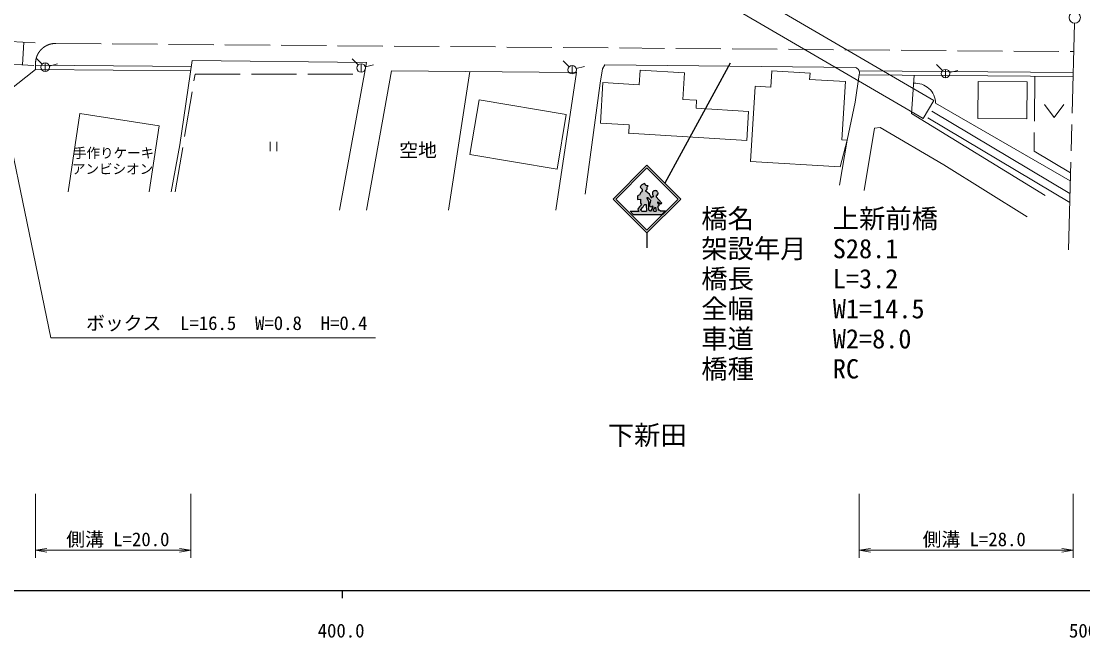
# Model space of a CAD drawing. Units: millimetres, scale not verified. Extents: x 40000 to 680000, y 20000 to 380000.
# Drawn here: x 425269 to 566561, y 198715 to 280774 of the extents above; entities that cross this region are included whole.
import ezdxf
from ezdxf.enums import TextEntityAlignment as Align

# ---------------------------------------------------------------- set-up
doc = ezdxf.new("R2010")
doc.units = ezdxf.units.MM
doc.header["$LTSCALE"] = 1000
doc.linetypes.add('CHAIN', pattern=[18.5, 12, -1.5, 3.5, -1.5])
doc.linetypes.add('DASHED', pattern=[7.5, 6, -1.5])
for name, color, linetype, lineweight in [('M-BGD', 7, 'Continuous', 13), ('M-BGD-EXST', 7, 'Continuous', 13), ('M-BMK', 2, 'CHAIN', 13), ('M-BMK-SRVR', 3, 'Continuous', 13), ('M-STR-HTXT', 7, 'Continuous', 13), ('M-STR-STR1', 1, 'Continuous', 13), ('M-STR-STRC', 7, 'Continuous', 25), ('M-TTL-BAND', 7, 'Continuous', 25)]:
    doc.layers.add(name, color=color, linetype=linetype, lineweight=lineweight)
doc.layers.add('M-BMK-HTXT', color=7, linetype='Continuous')
doc.styles.add('ＭＳ ゴシック', font='')
doc.styles.get('ＭＳ ゴシック').set_extended_font_data('MS Gothic')

# ---------------------------------------------------------------- blocks, each defined once
blk = doc.blocks.new('open_arrow')
at = {"color": 0, "linetype": 'Continuous', "lineweight": -2}
blk.add_lwpolyline([(7.5, 1.25), (0, 0), (7.5, -1.25)], dxfattribs=at)

msp = doc.modelspace()

# ---------------------------------------------------------------- hatches: boundary and pattern name
at = {"layer": 'M-STR-STRC'}
for points in [[(508279, 256390), (508440, 256396), (508501, 255475), (508961, 255493), (508960, 255496), (508959, 255499), (508957, 255502), (508956, 255505), (508955, 255508), (508954, 255511), (508952, 255515), (508951, 255518), (508949, 255520), (508948, 255523), (508946, 255526), (508945, 255529), (508943, 255532), (508941, 255535), (508939, 255538), (508938, 255541), (508936, 255543), (508934, 255546), (508932, 255549), (508930, 255551), (508928, 255554), (508926, 255556), (508924, 255559), (508921, 255561), (508919, 255564), (508917, 255566), (508915, 255569), (508912, 255571), (508910, 255573), (508907, 255576), (508905, 255578), (508902, 255580), (508900, 255582), (508897, 255584), (508895, 255586), (508892, 255588), (508889, 255590), (508887, 255592), (508884, 255594), (508881, 255596), (508878, 255597), (508875, 255599), (508872, 255601), (508870, 255602), (508867, 255604), (508864, 255605), (508861, 255607), (508858, 255608), (508855, 255610), (508852, 255611), (508848, 255612), (508845, 255613), (508842, 255614), (508839, 255615), (508836, 255616), (508833, 255617), (508830, 255618), (508826, 255619), (508823, 255620), (508820, 255621), (508817, 255621), (508813, 255622), (508810, 255622), (508807, 255623), (508804, 255623), (508789, 256799), (508597, 257186), (508600, 257307), (508686, 257310), (509008, 256964), (509002, 256636), (508887, 256530), (508893, 256193), (508895, 256190), (508898, 256186), (508901, 256183), (508904, 256179), (508907, 256176), (508910, 256172), (508913, 256169), (508917, 256166), (508920, 256163), (508923, 256160), (508926, 256156), (508930, 256153), (508933, 256151), (508937, 256148), (508940, 256145), (508944, 256142), (508948, 256139), (508951, 256137), (508955, 256134), (508959, 256132), (508963, 256129), (508967, 256127), (508970, 256125), (508974, 256122), (508978, 256120), (508982, 256118), (508987, 256116), (508991, 256114), (508995, 256112), (508999, 256110), (509003, 256109), (509007, 256107), (509012, 256105), (509016, 256104), (509020, 256102), (509025, 256101), (509029, 256100), (509033, 256099), (509038, 256097), (509042, 256096), (509046, 256095), (509051, 256095), (509055, 256094), (509060, 256093), (509064, 256092), (509069, 256092), (509073, 256091), (509078, 256091), (509082, 256090), (509087, 256090), (509092, 256090), (509096, 256090), (509101, 256090), (509105, 256090), (509110, 256090), (509114, 256090), (509119, 256090), (509123, 256091), (509128, 256091), (509132, 256092), (509137, 256092), (509141, 256093), (509146, 256094), (509150, 256095), (509155, 256096), (509159, 256097), (509164, 256098), (509168, 256099), (509172, 256100), (509177, 256101), (509181, 256103), (509185, 256104), (509190, 256106), (509194, 256107), (509198, 256109), (509202, 256111), (509206, 256112), (509211, 256114), (509215, 256116), (509219, 256118), (509223, 256120), (509227, 256123), (509231, 256125), (509235, 256127), (509238, 256129), (509242, 256132), (509246, 256134), (509250, 256137), (509253, 256140), (509257, 256142), (509261, 256145), (509264, 256148), (509268, 256151), (509271, 256154), (509275, 256157), (509278, 256160), (509281, 256163), (509285, 256166), (509288, 256169), (509291, 256173), (509294, 256176), (509297, 256179), (509300, 256183), (509303, 256186), (509303, 256187), (509321, 256019), (509040, 255490), (509439, 255502), (509436, 255670), (509673, 256031), (509775, 255498), (510294, 255543), (510288, 255547), (510283, 255551), (510278, 255555), (510273, 255559), (510267, 255562), (510262, 255566), (510256, 255569), (510251, 255573), (510245, 255576), (510240, 255579), (510234, 255582), (510228, 255585), (510222, 255588), (510216, 255591), (510210, 255593), (510204, 255596), (510198, 255598), (510192, 255601), (510186, 255603), (510180, 255605), (510174, 255607), (510168, 255609), (510162, 255611), (510155, 255612), (510149, 255614), (510143, 255615), (510136, 255617), (510130, 255618), (510124, 255619), (510117, 255620), (510111, 255621), (510104, 255622), (510098, 255623), (510091, 255623), (510085, 255624), (510079, 255624), (510072, 255624), (510066, 255624), (510059, 255624), (510053, 255624), (510046, 255624), (510040, 255624), (510033, 255623), (510027, 255623), (509995, 256143), (510113, 256217), (510113, 256362), (509942, 256595), (509942, 256701), (510019, 256704), (510352, 256447), (510462, 256492), (510512, 256604), (509797, 257418), (509797, 257539), (509802, 257541), (509808, 257543), (509813, 257545), (509818, 257547), (509823, 257549), (509829, 257552), (509834, 257554), (509839, 257557), (509844, 257560), (509849, 257562), (509854, 257565), (509859, 257568), (509864, 257571), (509869, 257574), (509873, 257577), (509878, 257581), (509883, 257584), (509887, 257587), (509892, 257591), (509896, 257594), (509901, 257598), (509905, 257602), (509909, 257606), (509914, 257610), (509918, 257614), (509922, 257618), (509926, 257622), (509930, 257626), (509934, 257630), (509937, 257634), (509941, 257639), (509945, 257643), (509948, 257648), (509952, 257652), (509955, 257657), (509958, 257662), (509962, 257666), (509965, 257671), (509968, 257676), (509971, 257681), (509974, 257686), (509977, 257691), (509979, 257696), (509982, 257701), (509984, 257706), (509987, 257711), (509989, 257717), (509991, 257722), (509994, 257727), (509996, 257732), (509998, 257738), (509999, 257741), (510022, 257908), (509976, 258041), (509974, 258046), (509972, 258051), (509969, 258055), (509967, 258060), (509965, 258065), (509962, 258069), (509960, 258074), (509957, 258079), (509954, 258083), (509952, 258088), (509949, 258092), (509946, 258096), (509943, 258101), (509940, 258105), (509937, 258109), (509933, 258113), (509930, 258117), (509927, 258121), (509923, 258125), (509920, 258129), (509916, 258133), (509913, 258137), (509909, 258141), (509905, 258144), (509901, 258148), (509897, 258152), (509894, 258155), (509889, 258158), (509885, 258162), (509881, 258165), (509877, 258168), (509873, 258171), (509869, 258174), (509864, 258177), (509860, 258180), (509855, 258183), (509851, 258186), (509846, 258188), (509842, 258191), (509837, 258193), (509832, 258196), (509828, 258198), (509823, 258200), (509818, 258203), (509813, 258205), (509809, 258207), (509804, 258209), (509799, 258210), (509794, 258212), (509789, 258214), (509784, 258215), (509779, 258217), (509774, 258218), (509768, 258219), (509763, 258221), (509758, 258222), (509753, 258223), (509748, 258224), (509743, 258225), (509738, 258225), (509732, 258226), (509727, 258227), (509722, 258227), (509717, 258227), (509711, 258228), (509706, 258228), (509701, 258228), (509696, 258228), (509690, 258228), (509685, 258228), (509680, 258228), (509675, 258227), (509669, 258227), (509664, 258226), (509659, 258226), (509658, 258226), (509652, 258226), (509647, 258227), (509641, 258227), (509635, 258227), (509630, 258227), (509624, 258227), (509618, 258227), (509612, 258227), (509606, 258227), (509601, 258227), (509595, 258226), (509589, 258226), (509584, 258225), (509578, 258224), (509572, 258223), (509566, 258222), (509561, 258221), (509555, 258220), (509550, 258219), (509544, 258218), (509538, 258216), (509533, 258215), (509527, 258213), (509522, 258211), (509516, 258210), (509511, 258208), (509506, 258206), (509500, 258203), (509495, 258201), (509490, 258199), (509484, 258197), (509479, 258194), (509474, 258192), (509469, 258189), (509464, 258186), (509459, 258183), (509454, 258180), (509449, 258177), (509444, 258174), (509439, 258171), (509434, 258168), (509430, 258165), (509425, 258161), (509421, 258158), (509416, 258154), (509412, 258150), (509407, 258147), (509403, 258143), (509399, 258139), (509395, 258135), (509390, 258131), (509386, 258127), (509382, 258123), (509379, 258118), (509375, 258114), (509371, 258110), (509367, 258105), (509364, 258101), (509360, 258096), (509357, 258092), (509353, 258087), (509350, 258082), (509347, 258077), (509344, 258073), (509341, 258068), (509338, 258063), (509335, 258058), (509332, 258053), (509330, 258048), (509329, 258047), (509318, 257654), (509445, 257510), (509445, 257412), (509440, 257412), (509435, 257412), (509430, 257413), (509425, 257413), (509420, 257413), (509414, 257413), (509409, 257412), (509404, 257412), (509399, 257412), (509394, 257411), (509389, 257411), (509384, 257410), (509379, 257409), (509374, 257409), (509369, 257408), (509365, 257407), (509360, 257406), (509355, 257405), (509350, 257403), (509345, 257402), (509340, 257401), (509335, 257399), (509331, 257398), (509326, 257396), (509321, 257394), (509316, 257393), (509312, 257391), (509307, 257389), (509302, 257387), (509298, 257385), (509293, 257382), (509289, 257380), (509284, 257378), (509280, 257375), (509276, 257373), (509271, 257370), (509267, 257367), (509263, 257365), (509259, 257362), (509255, 257359), (509251, 257356), (509246, 257353), (509243, 257350), (509239, 257347), (509235, 257343), (509231, 257340), (509227, 257337), (509224, 257333), (509220, 257330), (509216, 257326), (509213, 257323), (509209, 257319), (509206, 257315), (509203, 257311), (509200, 257308), (509196, 257304), (509193, 257300), (509191, 257296), (509121, 257296), (508983, 257550), (508975, 257568), (508967, 257586), (508958, 257603), (508950, 257621), (508940, 257638), (508931, 257655), (508921, 257672), (508911, 257689), (508901, 257705), (508890, 257722), (508880, 257738), (508868, 257754), (508857, 257770), (508845, 257785), (508833, 257801), (508821, 257816), (508809, 257831), (508796, 257845), (508783, 257860), (508770, 257874), (508756, 257888), (508742, 257902), (508728, 257916), (508714, 257929), (508700, 257942), (508685, 257955), (508670, 257967), (508655, 257980), (508640, 257992), (508624, 258004), (508608, 258015), (508592, 258026), (508576, 258037), (508560, 258048), (508543, 258058), (508527, 258068), (508510, 258078), (508493, 258088), (508476, 258097), (508458, 258106), (508441, 258114), (508423, 258123), (508405, 258130), (508387, 258138), (508371, 258145), (508371, 258208), (508539, 258399), (508527, 258682), (508730, 258873), (508453, 258896), (508245, 259167), (508231, 259164), (508216, 259160), (508201, 259157), (508187, 259153), (508172, 259148), (508158, 259144), (508144, 259139), (508129, 259134), (508115, 259129), (508101, 259123), (508087, 259118), (508074, 259112), (508060, 259105), (508046, 259099), (508033, 259092), (508019, 259085), (508006, 259078), (507993, 259071), (507980, 259063), (507967, 259055), (507954, 259047), (507942, 259039), (507929, 259030), (507917, 259022), (507905, 259013), (507893, 259003), (507881, 258994), (507870, 258985), (507858, 258975), (507847, 258965), (507836, 258955), (507825, 258944), (507814, 258934), (507803, 258923), (507793, 258912), (507783, 258901), (507773, 258890), (507763, 258878), (507753, 258867), (507744, 258855), (507735, 258843), (507726, 258831), (507717, 258819), (507708, 258806), (507700, 258794), (507692, 258781), (507684, 258768), (507676, 258755), (507669, 258742), (507662, 258729), (507655, 258715), (507648, 258702), (507642, 258688), (507635, 258675), (507633, 258671), (507916, 258440), (507911, 258197), (507891, 258175), (507871, 258152), (507852, 258129), (507834, 258105), (507816, 258082), (507798, 258057), (507780, 258033), (507764, 258008), (507747, 257983), (507731, 257958), (507716, 257932), (507700, 257906), (507686, 257880), (507671, 257854), (507658, 257827), (507644, 257800), (507632, 257773), (507619, 257746), (507607, 257718), (507596, 257691), (507585, 257663), (507576, 257638), (507570, 257638), (507565, 257638), (507560, 257638), (507554, 257638), (507549, 257638), (507544, 257638), (507538, 257638), (507533, 257637), (507527, 257637), (507522, 257636), (507517, 257636), (507511, 257635), (507506, 257634), (507501, 257633), (507496, 257632), (507490, 257631), (507485, 257630), (507480, 257629), (507475, 257627), (507469, 257626), (507464, 257624), (507459, 257623), (507454, 257621), (507449, 257619), (507444, 257617), (507439, 257615), (507434, 257613), (507429, 257611), (507424, 257609), (507419, 257606), (507415, 257604), (507410, 257601), (507405, 257599), (507400, 257596), (507396, 257593), (507391, 257591), (507387, 257588), (507382, 257585), (507378, 257582), (507373, 257578), (507369, 257575), (507365, 257572), (507361, 257569), (507357, 257565), (507353, 257562), (507349, 257558), (507345, 257554), (507341, 257551), (507337, 257547), (507333, 257543), (507329, 257539), (507326, 257535), (507322, 257531), (507319, 257527), (507315, 257523), (507312, 257519), (507309, 257514), (507306, 257510), (507303, 257506), (507300, 257501), (507297, 257497), (507294, 257492), (507291, 257488), (507288, 257483), (507286, 257478), (507283, 257473), (507281, 257470), (507281, 257055), (507685, 257072), (507680, 256541), (507841, 256351), (507793, 256304), (507746, 256258), (507699, 256210), (507653, 256161), (507608, 256112), (507564, 256062), (507521, 256011), (507478, 255959), (507437, 255907), (507397, 255854), (507357, 255800), (507322, 255750), (507322, 255746), (507321, 255741), (507321, 255736), (507321, 255731), (507322, 255726), (507322, 255722), (507322, 255717), (507323, 255712), (507323, 255707), (507324, 255702), (507324, 255698), (507325, 255693), (507326, 255688), (507327, 255684), (507327, 255679), (507329, 255674), (507330, 255669), (507331, 255665), (507332, 255660), (507333, 255656), (507335, 255651), (507336, 255647), (507338, 255642), (507340, 255637), (507341, 255633), (507343, 255629), (507345, 255624), (507347, 255620), (507349, 255616), (507351, 255611), (507354, 255607), (507356, 255603), (507358, 255599), (507361, 255594), (507363, 255590), (507366, 255586), (507368, 255582), (507371, 255578), (507374, 255574), (507377, 255571), (507380, 255567), (507383, 255563), (507386, 255559), (507389, 255556), (507392, 255552), (507395, 255549), (507399, 255545), (507402, 255542), (507405, 255538), (507409, 255535), (507412, 255532), (507416, 255529), (507420, 255526), (507423, 255522), (507427, 255519), (507431, 255517), (507435, 255514), (507439, 255511), (507443, 255508), (507447, 255506), (507451, 255503), (507455, 255500), (507459, 255498), (507463, 255496), (507467, 255493), (507471, 255491), (507476, 255489), (507480, 255487), (507484, 255485), (507489, 255483), (507493, 255481), (507498, 255480), (507502, 255478), (507507, 255476), (507509, 255475), (507870, 255475), (507868, 255480), (507867, 255484), (507865, 255489), (507864, 255493), (507862, 255498), (507860, 255502), (507858, 255506), (507856, 255511), (507854, 255515), (507852, 255519), (507849, 255523), (507847, 255527), (507845, 255531), (507842, 255535), (507840, 255539), (507837, 255543), (507835, 255547), (507832, 255551), (507829, 255555), (507826, 255559), (507823, 255563), (507820, 255566), (507817, 255570), (507814, 255573), (507811, 255577), (507808, 255580), (507804, 255584), (507801, 255587), (507798, 255590), (507794, 255594), (507791, 255597), (507787, 255600), (507783, 255603), (507780, 255606), (507776, 255609), (507772, 255612), (507768, 255614), (507764, 255617), (507760, 255620), (507757, 255622), (507752, 255625), (507748, 255627), (507744, 255630), (507740, 255632), (507736, 255634), (507732, 255636), (507728, 255638), (507723, 255640), (507719, 255642), (507715, 255644), (507710, 255646), (507706, 255647), (507701, 255649), (507697, 255651), (507692, 255652), (507688, 255653), (507683, 255655), (507679, 255656), (507674, 255657), (507673, 255657), (507704, 255685), (507734, 255713), (507764, 255741), (507793, 255770), (507822, 255800), (507850, 255830), (507878, 255860), (507905, 255891), (507931, 255922), (507957, 255954), (507983, 255987), (508008, 256019), (508032, 256053), (508056, 256086), (508079, 256120), (508102, 256155), (508124, 256190), (508145, 256225), (508158, 256246)], [(510530, 255036), (511004, 255543), (510294, 255543), (509775, 255498), (509516, 255498), (509439, 255502), (509040, 255490), (508961, 255493), (508501, 255475), (507870, 255475), (507509, 255475), (506303, 255475), (506698, 255036)]]:
    msp.add_hatch(color=256, dxfattribs=at).paths.add_polyline_path(points)

# ---------------------------------------------------------------- linework, layer by layer
at = {"layer": 'M-BGD', "linetype": 'DASHED'}
for p, q in [((429887, 277813), (565367, 276731)), ((445765, 258058), (448407, 273727)), ((448407, 273727), (470948, 273727)), ((560193, 273473), (560077, 263476)), ((560077, 263476), (564927, 260593))]:
    msp.add_line(p, q, dxfattribs=at)
at = {"layer": 'M-BGD'}
for p, q in [((448042, 275540), (446367, 264340)), ((448042, 275540), (471234, 275282)), ((423529, 271444), (427182, 274335)), ((427182, 274335), (427187, 274935)), ((427182, 274335), (447837, 274170)), ((427187, 274935), (447927, 274769)), ((471234, 275282), (467630, 255646)), ((474542, 274156), (471232, 255646)), ((474542, 274156), (499136, 273960)), ((502630, 274423), (502334, 272543)), ((502933, 274957), (502630, 274423)), ((502933, 274957), (536286, 274633)), ((507527, 272319), (507649, 274276)), ((507649, 274276), (513560, 273908)), ((525193, 274178), (525059, 271984)), ((525193, 274178), (530260, 273869)), ((536807, 274159), (565345, 273931)), ((484987, 274062), (482146, 255646)), ((499155, 273985), (496436, 255646)), ((513339, 270361), (513560, 273908)), ((530260, 273869), (530209, 273035)), ((530209, 273035), (534966, 272745)), ((534966, 272745), (534493, 264986)), ((536268, 270014), (536809, 273701)), ((536803, 273659), (565341, 273431)), ((543756, 268501), (544123, 273601)), ((552603, 267836), (552659, 272769)), ((552659, 272769), (559164, 272696)), ((559164, 272696), (559108, 267763)), ((502334, 272543), (500318, 257776)), ((502359, 267224), (502696, 272620)), ((502696, 272620), (507527, 272319)), ((522941, 272069), (522336, 262125)), ((522944, 272112), (525059, 271984)), ((486200, 270295), (484990, 263039)), ((486200, 270295), (497807, 268358)), ((513339, 270361), (515155, 270247)), ((515090, 269205), (515155, 270247)), ((535224, 264942), (536268, 270014)), ((433089, 268472), (431503, 258058)), ((433089, 268472), (443618, 266869)), ((515090, 269205), (522082, 268769)), ((521841, 264911), (522082, 268769)), ((561539, 257564), (543756, 268501)), ((546456, 268816), (564851, 257830)), ((546958, 269862), (564898, 259527)), ((496596, 261103), (497807, 268358)), ((502359, 267224), (506190, 266985)), ((545946, 267904), (564820, 256661)), ((552603, 267836), (559108, 267763)), ((443618, 266869), (442276, 258058)), ((506067, 265895), (521841, 264911)), ((506122, 265892), (506190, 266985)), ((537450, 258252), (538829, 266563)), ((538829, 266563), (539598, 266635)), ((539598, 266635), (548085, 261664)), ((446367, 264340), (445239, 258058)), ((534164, 258974), (535224, 264942)), ((534275, 261398), (535224, 264942)), ((534493, 264986), (535224, 264942)), ((484990, 263039), (496596, 261103)), ((522336, 262125), (534275, 261398)), ((559182, 254743), (548085, 261664))]:
    msp.add_line(p, q, dxfattribs=at)
at = {"layer": 'M-BGD', "linetype": 'DASHED'}
msp.add_arc((429824, 275167), 2647, 88.62144, 185.04126, dxfattribs=at)
at = {"layer": 'M-BGD'}
for centre, radius, start, end in [((536082, 273906), 755, 344.23536, 74.37863), ((544281, 269843), 2678, 0.40965, 95.06283)]:
    msp.add_arc(centre, radius, start, end, dxfattribs=at)
at = {"layer": 'M-BGD-EXST'}
for p, q in [((428060, 275057), (427260, 275857)), ((470125, 274950), (469325, 275750)), ((428460, 275222), (428460, 274091)), ((429006, 274803), (430099, 275096)), ((470525, 275115), (470525, 273984)), ((471072, 274696), (472164, 274989)), ((498200, 274718), (497400, 275518)), ((498600, 274883), (498600, 273752)), ((499147, 274464), (500240, 274757)), ((547880, 274196), (547080, 274996)), ((548280, 274362), (548280, 273231)), ((548826, 273943), (549919, 274236)), ((561456, 269673), (562753, 267944)), ((564050, 269673), (562753, 267944)), ((458401, 264705), (458401, 263494)), ((459309, 264705), (459309, 263494))]:
    msp.add_line(p, q, dxfattribs=at)
for centre in [(428460, 274657), (470525, 274550), (498600, 274318), (548280, 273796)]:
    msp.add_circle(centre, 566, dxfattribs=at)
at = {"layer": 'M-BMK'}
msp.add_line((565471, 280524), (564647, 250326), dxfattribs=at)
at = {"layer": 'M-BMK-SRVR'}
msp.add_circle((565491, 281274), 750, dxfattribs=at)
at = {"layer": 'M-STR-HTXT'}
for p, q in [((427182, 217856), (427182, 209356)), ((447837, 217856), (447837, 209356)), ((536809, 217856), (536809, 209356)), ((565277, 217856), (565277, 209356)), ((427182, 210356), (447837, 210356)), ((536809, 210356), (565277, 210356))]:
    msp.add_line(p, q, dxfattribs=at)
msp.add_lwpolyline([(420234, 281837), (429194, 238629), (472404, 238629)], dxfattribs=at)
at = {"layer": 'M-STR-STR1'}
for p, q in [((510507, 291349), (546730, 270241)), ((509099, 288933), (545322, 267826)), ((545322, 267826), (546730, 270241))]:
    msp.add_line(p, q, dxfattribs=at)
at = {"layer": 'M-STR-STRC', "lineweight": 13}
for p, q in [((419630, 278306), (427118, 277883)), ((425620, 277968), (425451, 274972)), ((419461, 275310), (426949, 274888))]:
    msp.add_line(p, q, dxfattribs=at)
at = {"layer": 'M-STR-STRC'}
for p, q in [((519631, 275182), (510916, 259236)), ((504058, 257095), (508558, 261595)), ((513058, 257095), (508558, 261595)), ((504411, 257095), (508558, 261241)), ((512705, 257095), (508558, 261241)), ((507633, 258671), (507916, 258440)), ((508453, 258896), (508245, 259167)), ((508730, 258873), (508453, 258896)), ((508730, 258873), (508527, 258682)), ((508527, 258682), (508539, 258399)), ((507281, 257470), (507281, 257055)), ((507916, 258440), (507911, 258197)), ((508539, 258399), (508371, 258208)), ((508371, 258208), (508371, 258145)), ((508597, 257186), (508600, 257307)), ((508789, 256799), (508597, 257186)), ((508600, 257307), (508686, 257310)), ((508686, 257310), (509008, 256964)), ((508983, 257550), (509121, 257296)), ((509121, 257296), (509191, 257296)), ((509318, 257654), (509329, 258047)), ((509445, 257510), (509318, 257654)), ((509445, 257412), (509445, 257510)), ((509797, 257539), (509797, 257418)), ((509797, 257418), (510512, 256604)), ((509976, 258041), (510022, 257908)), ((510022, 257908), (509999, 257741)), ((504058, 257095), (508558, 252594)), ((504411, 257095), (508558, 252948)), ((507281, 257055), (507685, 257072)), ((507685, 257072), (507680, 256541)), ((507680, 256541), (507841, 256351)), ((508158, 256246), (508279, 256390)), ((508279, 256390), (508440, 256396)), ((508440, 256396), (508501, 255475)), ((508558, 252948), (512705, 257095)), ((508558, 252595), (513058, 257095)), ((508804, 255623), (508789, 256799)), ((509002, 256636), (508887, 256530)), ((508887, 256530), (508893, 256193)), ((509008, 256964), (509002, 256636)), ((509321, 256019), (509040, 255490)), ((509303, 256187), (509321, 256019)), ((509436, 255670), (509673, 256031)), ((509673, 256031), (509775, 255498)), ((510019, 256704), (509942, 256701)), ((509942, 256701), (509942, 256595)), ((509942, 256595), (510113, 256362)), ((510113, 256217), (509995, 256143)), ((509995, 256143), (510027, 255623)), ((510352, 256447), (510019, 256704)), ((510113, 256362), (510113, 256217)), ((510462, 256492), (510352, 256447)), ((510512, 256604), (510462, 256492)), ((506303, 255475), (507509, 255475)), ((506303, 255475), (506698, 255036)), ((506698, 255036), (510530, 255036)), ((507870, 255475), (508501, 255475)), ((509040, 255490), (508961, 255493)), ((509439, 255502), (509436, 255670)), ((509516, 255498), (509439, 255502)), ((509516, 255498), (509775, 255498)), ((510294, 255543), (511004, 255543)), ((511004, 255543), (510530, 255036)), ((508558, 252595), (508558, 250595))]:
    msp.add_line(p, q, dxfattribs=at)
for centre, radius, start, end in [((508423, 258322), 863, 101.90989, 156.19638), ((507556, 257330), 308, 86.28867, 152.95883), ((509190, 257052), 1718, 138.17703, 160.06934), ((507958, 257107), 1117, 23.37044, 68.27431), ((509422, 257124), 288, 85.52391, 143.364), ((509623, 257898), 330, 83.95474, 153.12523), ((509697, 257927), 301, 22.24618, 97.37057), ((509689, 257849), 329, 289.23067, 340.76933), ((507596, 255736), 275, 177.01244, 251.54617), ((510458, 253561), 3825, 133.17171, 145.08347), ((506117, 257432), 2360, 311.23071, 329.82437), ((509100, 256350), 260, 217.04728, 321.30403), ((507612, 255393), 271, 17.68097, 76.9396), ((508780, 255435), 190, 17.79602, 82.59769), ((510061, 255253), 372, 51.35521, 95.23461)]:
    msp.add_arc(centre, radius, start, end, dxfattribs=at)
at = {"layer": 'M-TTL-BAND'}
for p, q in [((40000, 205000), (579000, 205000)), ((468000, 205000), (468000, 204000))]:
    msp.add_line(p, q, dxfattribs=at)

# ---------------------------------------------------------------- block references
at = {"layer": 'M-STR-HTXT', "xscale": 200, "yscale": 200}
for p in [(427182, 210356), (536809, 210356)]:
    msp.add_blockref('open_arrow', p, dxfattribs=at)
at = {"layer": 'M-STR-HTXT', "xscale": 200, "yscale": 200, "rotation": 180}
for p in [(447837, 210356), (565277, 210356)]:
    msp.add_blockref('open_arrow', p, dxfattribs=at)

# ---------------------------------------------------------------- texts
at = {"layer": 'M-BMK-HTXT', "style": 'ＭＳ ゴシック'}
for s, height, p in [('空地', 1833, (478093, 263621)), ('手作りケーキ', 1320, (437559, 263239)), ('アンビシオン', 1320, (437425, 261114))]:
    msp.add_text(s, height=height, dxfattribs=at).set_placement(p, align=Align.MIDDLE_CENTER)
msp.add_text('下新田', height=2566, dxfattribs=at).set_placement((503337, 223629), align=Align.BOTTOM_LEFT)
at = {"layer": 'M-STR-HTXT', "style": 'ＭＳ ゴシック'}
for s, p in [('橋名\u3000\u3000\u3000上新前橋', (515788, 255794)), ('架設年月\u3000S28.1', (515788, 251794)), ('橋長\u3000\u3000\u3000L=3.2', (515788, 247794)), ('全幅\u3000\u3000\u3000W1=14.5', (515788, 243794)), ('車道\u3000\u3000\u3000W2=8.0', (515788, 239794)), ('橋種\u3000\u3000\u3000RC', (515788, 235794))]:
    msp.add_text(s, height=2566, dxfattribs=at).set_placement(p, align=Align.TOP_LEFT)
msp.add_text('ボックス\u3000L=16.5\u3000W=0.8\u3000H=0.4', height=1833, dxfattribs=at).set_placement((433904, 239129), align=Align.BOTTOM_LEFT)
for s, p in [('側溝 L=20.0', (438133, 210356)), ('側溝 L=28.0', (552113, 210356))]:
    msp.add_text(s, height=1833, dxfattribs=at).set_placement(p, align=Align.BOTTOM_CENTER)
at = {"layer": 'M-TTL-BAND', "style": 'ＭＳ ゴシック'}
for s, p in [('400.0', (467844, 198195)), ('500.0', (567844, 198195))]:
    msp.add_text(s, height=1833, dxfattribs=at).set_placement(p, align=Align.BOTTOM_CENTER)

doc.saveas('drawing.dxf')
